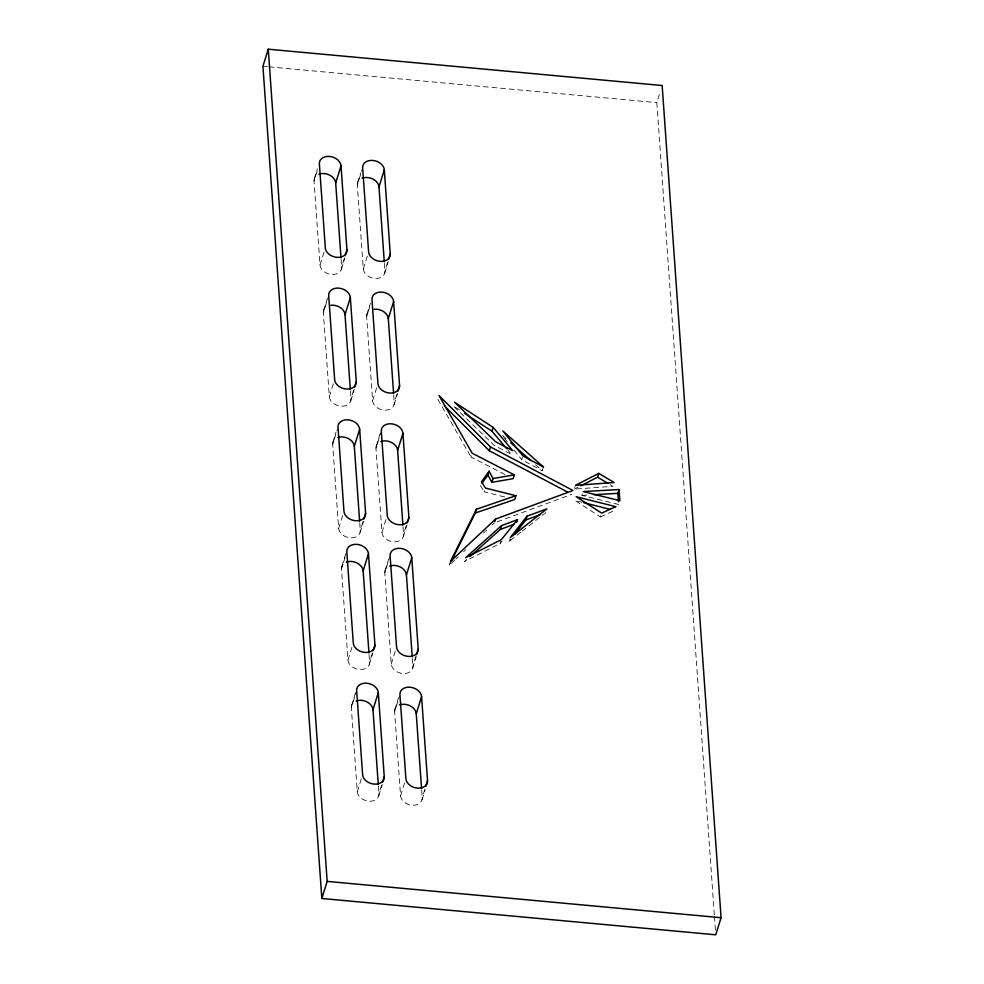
<?xml version="1.0" encoding="UTF-8"?>
<svg xmlns="http://www.w3.org/2000/svg" width="984" height="984" viewBox="0 0 984 984"><rect width="100%" height="100%" fill="white"/><g stroke="black" fill="none" stroke-linecap="round" stroke-linejoin="round"><path stroke-width="0.74" stroke-dasharray="4.92 3.69" d="M314.265 178.817L317.365 168.854M344.302 258.472L341.632 267.021A11.058 8.167 17.3 0 1 331.411 274.425A11.058 8.167 17.3 0 1 319.997 265.016L314.044 180.958L317.156 170.995M319.997 265.016L325.323 247.931M357.549 182.815L360.648 172.84M387.585 262.457L384.928 271.006A11.058 8.167 17.3 0 1 374.695 278.411A11.058 8.167 17.3 0 1 363.281 269.013L357.327 184.955L362.21 169.285M323.576 310.513L327.131 299.124M353.625 390.168L350.956 398.704A11.058 8.167 17.3 0 1 340.735 406.121A11.058 8.167 17.3 0 1 329.32 396.712L323.367 312.654L328.25 296.983M341.423 269.161L344.978 257.759M363.281 269.013L368.164 253.343M329.32 396.712L334.191 381.042M366.872 314.499L370.414 303.109M396.909 394.154L394.24 402.702A11.058 8.167 17.3 0 1 384.018 410.107A11.058 8.167 17.3 0 1 372.604 400.709L366.651 316.651L370.205 305.249M384.707 273.146L388.262 261.756M332.899 442.21L336.011 432.234M362.948 521.852L360.279 530.401A11.058 8.167 17.3 0 1 350.058 537.805A11.058 8.167 17.3 0 1 338.644 528.408L332.69 444.35L337.573 428.68M350.747 400.857L354.289 389.455M372.604 400.709L377.487 385.039M338.644 528.408L343.514 512.738M376.183 446.195L380.181 433.378M406.232 525.85L403.563 534.398A11.058 8.167 17.3 0 1 393.342 541.803A11.058 8.167 17.3 0 1 381.927 532.393L375.974 448.335L380.857 432.665M341.719 566.747L345.716 553.931M372.259 653.548L369.603 662.097A11.058 8.167 17.3 0 1 359.381 669.501A11.058 8.167 17.3 0 1 347.955 660.104L341.497 568.887L346.38 553.217M394.031 404.842L397.585 393.452M360.07 532.541L363.613 521.151M381.927 532.393L387.253 515.308M347.955 660.104L352.838 644.434M385.002 570.732L388.557 559.342M415.998 656.119L412.886 666.082A11.058 8.167 17.3 0 1 402.665 673.499A11.058 8.167 17.3 0 1 391.251 664.089L384.793 572.872L389.664 557.215M403.354 536.538L406.896 525.136M351.546 705.589L355.544 692.773M381.583 785.244L378.926 793.793A11.058 8.167 17.3 0 1 368.692 801.197A11.058 8.167 17.3 0 1 357.278 791.788L351.337 707.73L356.208 692.072M369.394 664.237L372.936 652.847M391.251 664.089L396.122 648.419M357.278 791.788L362.604 774.703M504.952 474.485L471.016 457.019L471.803 454.485M394.83 709.587L398.385 698.185M424.867 789.229L422.21 797.778A11.058 8.167 17.3 0 1 411.988 805.183A11.058 8.167 17.3 0 1 400.562 795.785L394.621 711.727L399.492 696.057M412.677 668.234L416.22 656.832M454.829 559.994L449.331 565.148L450.118 562.627M378.705 795.933L382.259 784.531M504.571 496.957L484.263 491.852L485.063 489.319M400.562 795.785L405.445 780.115M543.106 468.273L542.319 470.807L521.704 459.676L522.492 457.154M466.736 559.478L464.497 561.483L500.167 543.426L500.954 540.893M422.001 799.918L425.1 789.955M520.893 532.159L509.072 541.434L509.86 538.9M714.335 914.874L656.832 102.607L660.387 91.217M610.363 484.804L612.909 486.33L574.312 489.109L575.099 486.576M618.715 504.509L581.925 495.37L582.725 492.836M582.307 502.332L574.988 500.475L600.511 516.944L601.298 514.411M449.331 565.148L450.697 562.405M509.072 541.434L510.942 539.048M500.167 543.426L502.061 541.077M455.936 558.961L458.126 556.895M463.624 551.741L465.826 549.675M483.415 533.156L486.711 530.068M492.209 524.903L494.411 522.836M522.073 531.225L545.714 512.689M574.312 489.109L578.198 487.129M600.511 516.944L614.496 510.462M497.277 521.778L571.802 494.3M581.925 495.37L589.416 494.952M262.937 66.297L267.513 66.715M269.038 66.85L656.832 102.607M459.528 410.021L453.292 405.949L494.3 445.444L511.594 454.473L507.67 449.823M506.182 438.741L501.668 434.743L503.574 437.117M535.542 464.792L542.319 470.807M504.521 438.298L507.387 441.865M514.066 450.18L521.704 459.676M480.327 485.567L484.263 491.852M437.843 399.344L471.016 457.019M714.433 916.411L715.417 930.2M384.387 263.368L384.928 271.006M393.698 395.064L394.24 402.702M403.022 526.747L403.563 534.398M412.345 658.481L412.886 666.082M421.669 790.14L422.21 797.778M341.091 259.37L341.632 267.021M350.415 391.066L350.956 398.704M359.738 522.762L360.279 530.401M369.062 654.495L369.603 662.097M378.385 786.142L378.926 793.793M341.497 568.887A11.058 8.167 17.3 0 1 344.252 563.229M332.69 444.35A11.058 8.167 17.3 0 1 335.433 438.692M323.367 312.654A11.058 8.167 17.3 0 1 326.11 307.008M384.793 572.872A11.058 8.167 17.3 0 1 387.536 567.227M375.974 448.335A11.058 8.167 17.3 0 1 378.717 442.689M366.651 316.651A11.058 8.167 17.3 0 1 369.406 310.993M357.327 184.955A11.058 8.167 17.3 0 1 360.082 179.297M314.044 180.958A11.058 8.167 17.3 0 1 316.799 175.312M351.337 707.73A11.058 8.167 17.3 0 1 354.08 702.084M394.621 711.727A11.058 8.167 17.3 0 1 397.364 706.069"/><path stroke-width="1.48" d="M268.263 49.2L262.937 66.297L321.842 898.478L715.737 934.8L721.063 917.703L662.158 85.522L268.263 49.2L327.168 881.393L321.842 898.478M340.993 257.845L335.692 182.963L341.017 165.865A11.058 8.167 17.3 0 0 329.591 156.456A11.058 8.167 17.3 0 0 319.369 163.873L325.323 247.931A11.058 8.167 17.3 0 0 336.737 257.328A11.058 8.167 17.3 0 0 346.958 249.924L341.017 165.865M345.187 255.619L346.958 249.924M384.277 261.842L378.975 186.948L384.301 169.851A11.058 8.167 17.3 0 0 372.887 160.453A11.058 8.167 17.3 0 0 362.653 167.858L368.606 251.916A11.058 8.167 17.3 0 0 380.021 261.326A11.058 8.167 17.3 0 0 390.242 253.909L384.301 169.851M350.316 389.541L345.015 314.646L350.329 297.562A11.058 8.167 17.3 0 0 338.914 288.152A11.058 8.167 17.3 0 0 328.693 295.557L334.646 379.627A11.058 8.167 17.3 0 0 346.061 389.024A11.058 8.167 17.3 0 0 356.282 381.62L350.329 297.562M388.471 259.616L390.242 253.909M354.511 387.315L356.282 381.62M393.6 393.526L388.299 318.644L393.625 301.547A11.058 8.167 17.3 0 0 382.198 292.15A11.058 8.167 17.3 0 0 371.977 299.554L377.93 383.612A11.058 8.167 17.3 0 0 389.344 393.022A11.058 8.167 17.3 0 0 399.566 385.605L393.625 301.547M359.627 521.237L354.326 446.342L359.652 429.245A11.058 8.167 17.3 0 0 348.238 419.848A11.058 8.167 17.3 0 0 338.016 427.253L343.957 511.311A11.058 8.167 17.3 0 0 355.384 520.721A11.058 8.167 17.3 0 0 365.605 513.316L359.652 429.245M397.794 391.3L399.566 385.605M363.834 519.011L365.605 513.316M402.923 525.222L397.622 450.34L402.936 433.243A11.058 8.167 17.3 0 0 391.521 423.833A11.058 8.167 17.3 0 0 381.3 431.25L387.253 515.308A11.058 8.167 17.3 0 0 398.668 524.706A11.058 8.167 17.3 0 0 408.889 517.301L402.936 433.243M368.951 652.97L363.145 570.88L368.471 553.795A11.058 8.167 17.3 0 0 357.057 544.386A11.058 8.167 17.3 0 0 346.823 551.79L353.281 643.007A11.058 8.167 17.3 0 0 364.695 652.417A11.058 8.167 17.3 0 0 374.929 645L368.471 553.795M407.118 522.996L408.889 517.301M373.157 650.707L374.929 645M412.247 656.968L406.429 574.877L411.755 557.78A11.058 8.167 17.3 0 0 400.34 548.371A11.058 8.167 17.3 0 0 390.107 555.788L396.564 647.005A11.058 8.167 17.3 0 0 407.991 656.402A11.058 8.167 17.3 0 0 418.212 648.997L411.755 557.78M378.274 784.617L372.973 709.735L378.299 692.638A11.058 8.167 17.3 0 0 366.884 683.228A11.058 8.167 17.3 0 0 356.651 690.645L362.604 774.703A11.058 8.167 17.3 0 0 374.018 784.1A11.058 8.167 17.3 0 0 384.252 776.696L378.299 692.638M416.441 654.692L418.212 648.997M382.469 782.391L384.252 776.696M506.686 448.655L491.975 431.189L493.156 427.388L454.473 402.148L495.493 441.644L512.775 450.672L493.156 427.388M567.743 492.16L489.306 450.746L490.487 446.945L439.024 395.543L472.197 453.23L514.275 474.878L513.094 478.679L491.865 482.32L487.929 475.014L489.109 471.225L493.058 478.519L491.865 482.32M475.26 513.033L476.453 509.232L515.899 495.715L514.718 499.503L475.26 513.033L451.385 561.04M421.558 788.614L416.257 713.72L421.582 696.623A11.058 8.167 17.3 0 0 410.168 687.226A11.058 8.167 17.3 0 0 399.934 694.63L405.888 778.688A11.058 8.167 17.3 0 0 417.302 788.098A11.058 8.167 17.3 0 0 427.536 780.693L421.582 696.623M494.804 521.569L495.592 519.048L572.983 490.499L490.487 446.945M470.106 556.477L500.389 529.417L501.569 525.616L517.51 519.663L516.723 522.197M425.764 786.388L427.536 780.693M514.669 534.263L525.886 519.933L527.067 516.133L546.907 508.888L510.253 537.633L527.067 516.133M580.781 485.801L597.62 477.191L598.813 473.39L614.09 482.529L575.492 485.309L598.813 473.39M618.505 501.717L617.878 493.341L619.059 489.54L583.118 491.569L619.895 500.708L619.059 489.54M476.453 509.232L450.524 561.36L495.592 519.048M489.109 471.225L481.508 481.766L485.456 488.052L515.899 495.715M482.012 483.218L487.929 475.014M517.51 519.663L501.348 539.626L465.678 557.682L501.569 525.616M500.389 529.417L513.673 524.447M525.886 519.933L540.056 514.755M493.058 478.519L514.275 474.878M593.918 494.694L617.878 493.341M327.168 881.393L721.063 917.703M583.77 502.701L610.105 509.343M597.62 477.191L607.817 483.279M464.522 413.28L491.975 431.189M510.696 442.751L531.028 460.795M444.276 405.765L489.306 450.746M346.393 562.11A11.058 8.167 17.3 0 1 363.145 570.88M337.586 437.572A11.058 8.167 17.3 0 1 354.326 446.342M330.808 305.274A11.058 8.167 17.3 0 1 345.015 314.646M389.689 566.095A11.058 8.167 17.3 0 1 406.429 574.877M380.869 441.558A11.058 8.167 17.3 0 1 397.622 450.34M374.104 309.271A11.058 8.167 17.3 0 1 388.299 318.644M362.223 178.165A11.058 8.167 17.3 0 1 378.975 186.948M318.939 174.18A11.058 8.167 17.3 0 1 335.692 182.963M356.233 700.952A11.058 8.167 17.3 0 1 372.973 709.735M399.516 704.95A11.058 8.167 17.3 0 1 416.257 713.72M615.677 506.662L601.704 513.144L576.169 496.686L615.677 506.662M543.5 467.006L522.885 455.887L502.849 430.943L543.5 467.006"/></g></svg>
